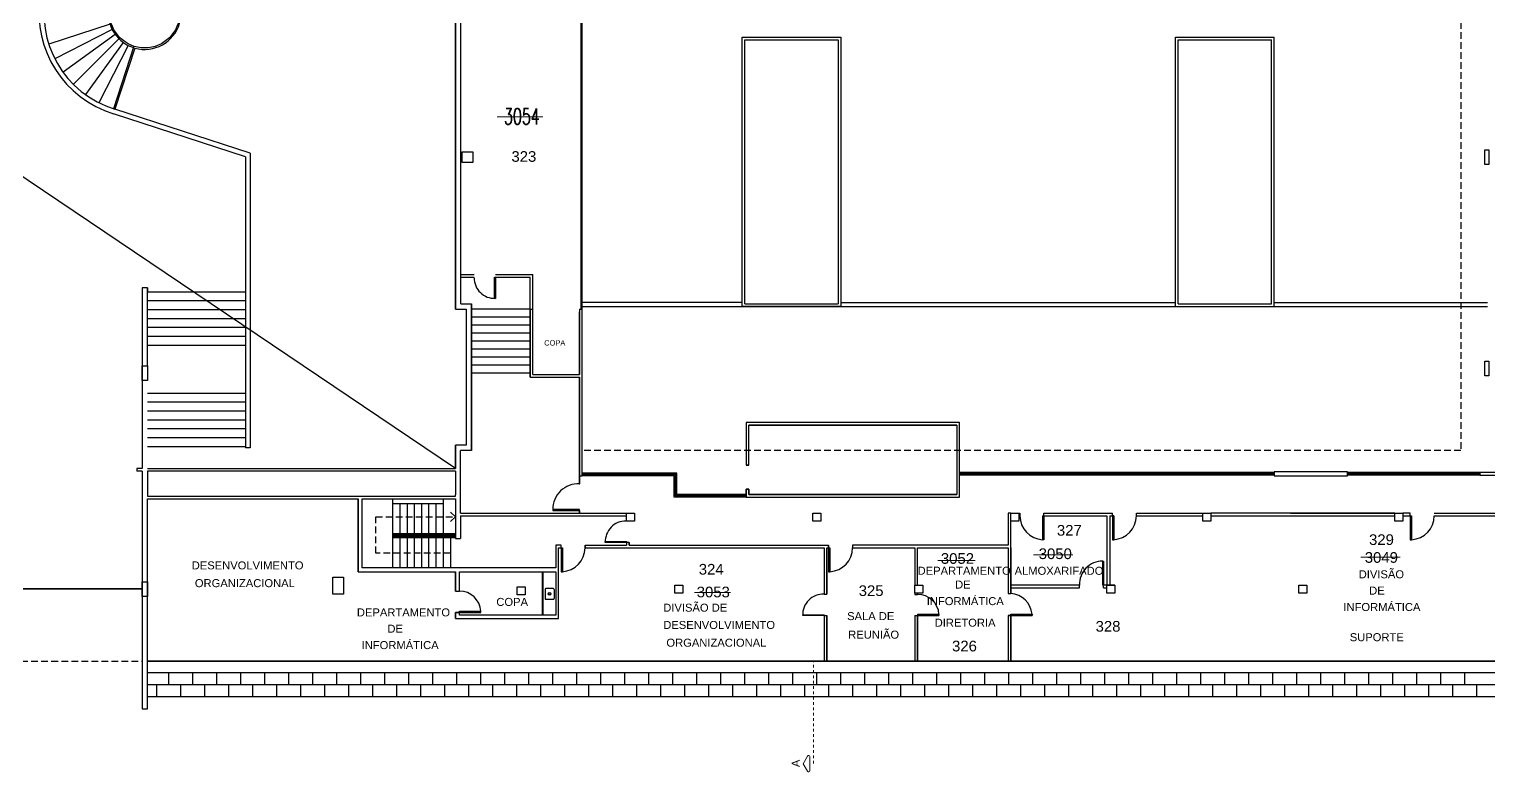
# Model space of a CAD drawing. Header units: metres. Extents: x -331 to 2982, y 362 to 2539.
# Drawn here: x 1023.7 to 1078.4, y 2250.7 to 2278.5 of the extents above; entities that cross this region are included whole.
import ezdxf
from ezdxf.enums import TextEntityAlignment as Align

# ---------------------------------------------------------------- set-up
doc = ezdxf.new("R2010")
doc.units = ezdxf.units.M
doc.linetypes.add('DASHDOT', pattern=[1, 0.5, -0.25, 0, -0.25])
doc.linetypes.add('DASHED2', pattern=[0.375, 0.25, -0.125])
doc.layers.get('0').update_dxf_attribs({"color": 251})
for name, color, linetype in [('ALV', 251, 'Continuous'), ('CX', 251, 'Continuous'), ('Det', 251, 'Continuous'), ('Div', 251, 'Continuous'), ('Est', 251, 'Continuous'), ('Mob', 251, 'Continuous'), ('Pis', 251, 'Continuous'), ('Proj', 251, 'DASHED2'), ('SALAS ANTIGAS', 1, 'Continuous'), ('SALAS NOVAS', 7, 'Continuous'), ('Texto_Salas', 251, 'Continuous'), ('vid', 251, 'Continuous'), ('vis', 251, 'Continuous')]:
    doc.layers.add(name, color=color, linetype=linetype)
doc.layers.add('Det_Lcorte', color=251, linetype='Continuous', lineweight=20)
doc.layers.add('LCorte', color=251, linetype='Continuous', lineweight=20)
doc.styles.add('ALESP2', font='ROMANS.SHX', dxfattribs={"width": 0.65, "height": 0.4})
doc.styles.add('ARIAL', font='arial.ttf')
doc.styles.add('DESTAQUE', font='arial.ttf', dxfattribs={"height": 0.4})

# ---------------------------------------------------------------- blocks, each defined once
blk = doc.blocks.new('tttttttttttttt6')
at = {"color": 251}
blk.add_lwpolyline([(1250.8122, 2284.408), (1251.0122, 2284.408)], dxfattribs=at)
at = {"layer": 'ALV', "color": 251}
for p, q in [((1262.5622, 2313.008), (1262.5622, 2304.908)), ((1262.7622, 2304.908), (1262.7622, 2313.008)), ((1262.5622, 2304.908), (1262.5622, 2299.408)), ((1262.7622, 2299.608), (1262.7622, 2304.908)), ((1262.7622, 2299.608), (1263.1622, 2299.608)), ((1263.1622, 2299.608), (1263.1622, 2294.108)), ((1263.1622, 2294.108), (1263.1622, 2299.608)), ((1262.5622, 2299.408), (1262.9622, 2299.408)), ((1262.9622, 2299.408), (1262.9622, 2294.308)), ((1262.9622, 2299.408), (1262.9622, 2294.308)), ((1265.3622, 2299.408), (1265.4622, 2299.408)), ((1265.3622, 2296.858), (1265.3622, 2299.408)), ((1265.3622, 2299.408), (1265.3622, 2296.858)), ((1265.4622, 2296.958), (1265.4622, 2299.408)), ((1265.4622, 2296.958), (1265.4622, 2299.308)), ((1267.2122, 2299.408), (1267.3122, 2299.408)), ((1267.2122, 2299.408), (1267.2122, 2296.958)), ((1267.2122, 2296.958), (1267.2122, 2299.308)), ((1267.3122, 2296.858), (1267.3122, 2299.408)), ((1267.3122, 2296.858), (1267.3122, 2299.408)), ((1265.3622, 2296.858), (1267.2122, 2296.858)), ((1265.4622, 2296.958), (1267.2122, 2296.958)), ((1267.2122, 2293.158), (1267.2122, 2296.858)), ((1267.2122, 2296.858), (1267.2122, 2294.103)), ((1267.3122, 2293.158), (1267.3122, 2296.858)), ((1267.3122, 2294.103), (1267.3122, 2296.858)), ((1281.4622, 2295.158), (1273.4622, 2295.158)), ((1281.4622, 2295.158), (1273.4622, 2295.158)), ((1273.4622, 2295.158), (1273.4622, 2293.558)), ((1281.3622, 2295.058), (1273.5622, 2295.058)), ((1273.5622, 2293.558), (1273.5622, 2295.058)), ((1273.5622, 2295.058), (1281.3622, 2295.058)), ((1281.3622, 2295.058), (1281.3622, 2292.458)), ((1281.4622, 2292.358), (1281.4622, 2295.158)), ((1262.9622, 2294.308), (1262.5622, 2294.308)), ((1262.5622, 2293.433), (1262.5622, 2294.308)), ((1262.5622, 2294.308), (1262.5622, 2293.433)), ((1263.1622, 2294.108), (1262.7589, 2294.108)), ((1262.7589, 2291.758), (1262.7589, 2294.108)), ((1267.2122, 2294.103), (1267.2122, 2293.158)), ((1267.3122, 2293.158), (1267.3122, 2294.103)), ((1273.5622, 2293.558), (1273.4622, 2293.558)), ((1273.4622, 2293.558), (1273.5622, 2293.558)), ((1262.5622, 2293.333), (1262.5622, 2292.438)), ((1267.2122, 2293.158), (1267.3122, 2293.158)), ((1293.2622, 2293.148), (1296.0122, 2293.148)), ((1309.1622, 2293.278), (1300.9722, 2293.278)), ((1300.9722, 2293.278), (1300.9722, 2293.178)), ((1300.9722, 2293.178), (1309.2622, 2293.178)), ((1273.4622, 2292.358), (1273.4622, 2292.658)), ((1273.4622, 2292.658), (1273.5622, 2292.658)), ((1273.5622, 2292.658), (1273.4622, 2292.658)), ((1273.4622, 2292.658), (1273.4622, 2292.358)), ((1273.5622, 2292.658), (1273.5622, 2292.458)), ((1273.5622, 2292.458), (1273.5622, 2292.658)), ((1273.5622, 2292.458), (1281.3622, 2292.458)), ((1281.3622, 2292.458), (1273.5622, 2292.458)), ((1258.9122, 2289.558), (1258.9122, 2292.288)), ((1259.0622, 2289.708), (1259.0622, 2292.288)), ((1273.4622, 2292.358), (1281.4622, 2292.358)), ((1273.4622, 2292.358), (1281.4622, 2292.358)), ((1262.7589, 2291.658), (1262.7589, 2290.808)), ((1283.7258, 2291.758), (1283.7258, 2291.658)), ((1284.6258, 2291.658), (1284.6258, 2291.758)), ((1286.9822, 2291.658), (1286.9822, 2289.058)), ((1287.0922, 2291.658), (1287.0922, 2289.058)), ((1287.1922, 2291.658), (1287.1922, 2291.758)), ((1288.0936, 2291.658), (1288.0936, 2291.758)), ((1293.8745, 2291.758), (1290.8822, 2291.758)), ((1290.8822, 2291.658), (1293.8745, 2291.658)), ((1297.4677, 2291.758), (1293.8745, 2291.758)), ((1293.8745, 2291.658), (1297.7822, 2291.658)), ((1297.7822, 2291.758), (1297.4677, 2291.758)), ((1297.7822, 2291.658), (1297.7822, 2291.758)), ((1262.5622, 2290.808), (1262.7589, 2290.808)), ((1267.4222, 2290.458), (1267.4222, 2290.558)), ((1267.4222, 2290.558), (1268.9822, 2290.558)), ((1267.4222, 2290.558), (1267.4222, 2290.458)), ((1267.4236, 2290.458), (1276.3822, 2290.458)), ((1269.0822, 2290.658), (1268.9822, 2290.658)), ((1268.9822, 2290.658), (1268.9822, 2290.558)), ((1269.0822, 2290.658), (1268.9822, 2290.658)), ((1268.9822, 2290.658), (1268.9822, 2290.558)), ((1269.0822, 2290.658), (1269.0822, 2290.558)), ((1269.0822, 2290.558), (1269.0822, 2290.658)), ((1269.0822, 2290.558), (1276.5517, 2290.558)), ((1276.3822, 2290.458), (1276.3822, 2288.713)), ((1276.4822, 2290.458), (1276.5517, 2290.458)), ((1276.4822, 2288.738), (1276.4822, 2290.458)), ((1276.4822, 2290.458), (1276.5517, 2290.458)), ((1276.4822, 2290.458), (1276.4822, 2288.7133)), ((1276.5517, 2290.558), (1276.5517, 2290.458)), ((1276.5517, 2290.458), (1276.5517, 2290.558)), ((1283.2822, 2290.458), (1283.2822, 2288.738)), ((1283.3822, 2290.458), (1283.3822, 2288.738)), ((1262.5622, 2288.828), (1262.5622, 2289.558)), ((1262.7122, 2288.828), (1262.7122, 2289.558)), ((1262.5622, 2288.828), (1262.7122, 2288.828)), ((1276.3822, 2288.7133), (1276.4822, 2288.7133)), ((1279.7822, 2288.758), (1279.7822, 2288.698)), ((1279.7822, 2288.758), (1279.7822, 2288.698)), ((1279.7822, 2288.698), (1279.8922, 2288.698)), ((1279.8922, 2288.758), (1279.8922, 2288.698)), ((1279.8922, 2288.698), (1279.8922, 2288.758)), ((1285.9598, 2289.058), (1283.3808, 2289.058)), ((1283.3827, 2288.948), (1285.9598, 2288.948)), ((1285.9598, 2288.948), (1285.9598, 2289.058)), ((1287.2822, 2289.058), (1286.8598, 2289.058)), ((1286.8598, 2288.948), (1286.8598, 2289.058)), ((1286.8598, 2288.948), (1286.9822, 2288.948)), ((1262.5622, 2288.028), (1262.7122, 2288.028)), ((1262.5622, 2287.808), (1262.5622, 2288.028)), ((1262.7122, 2287.928), (1262.7122, 2288.028)), ((1276.3822, 2287.9124), (1276.3822, 2286.218)), ((1276.3822, 2287.9124), (1276.4822, 2287.9124)), ((1276.4822, 2286.218), (1276.4822, 2287.9124)), ((1276.4822, 2287.9124), (1276.4822, 2286.218)), ((1279.7822, 2287.9125), (1279.7822, 2286.218)), ((1279.7822, 2287.9125), (1279.7822, 2286.218)), ((1279.7832, 2287.9124), (1279.8922, 2287.9124)), ((1279.8922, 2287.9124), (1279.8922, 2286.218)), ((1279.8922, 2286.218), (1279.8922, 2287.9124)), ((1283.2814, 2287.9124), (1283.3814, 2287.9124)), ((1283.2814, 2287.9124), (1283.2822, 2286.218)), ((1283.3814, 2287.9124), (1283.2814, 2287.9124)), ((1283.2814, 2287.9124), (1283.2822, 2286.218)), ((1283.3814, 2287.9124), (1283.3822, 2286.218)), ((1283.3822, 2286.218), (1283.3814, 2287.9124))]:
    blk.add_line(p, q, dxfattribs=at)
for points in [[(1262.5622, 2299.408), (1262.5622, 2321.208), (1258.4122, 2321.208)], [(1262.7622, 2299.608), (1262.7622, 2321.408), (1262.6622, 2321.408)], [(1250.8122, 2300.208), (1250.8122, 2293.433)], [(1250.8122, 2293.433), (1250.6122, 2293.433)], [(1250.6122, 2293.433), (1250.6122, 2293.333)], [(1250.8122, 2293.333), (1250.6122, 2293.333)], [(1250.8122, 2293.333), (1250.8122, 2284.408)], [(1251.0122, 2293.433), (1262.5622, 2293.433)], [(1262.5622, 2293.333), (1251.0122, 2293.333), (1251.0122, 2292.388), (1262.5622, 2292.388), (1262.5622, 2292.438)], [(1296.0122, 2293.278), (1296.0122, 2293.278), (1296.0122, 2293.308), (1293.2622, 2293.308), (1293.2622, 2293.148), (1296.0122, 2293.148), (1296.0122, 2293.178)], [(1296.0122, 2293.278), (1296.0122, 2293.278), (1296.0122, 2293.308), (1293.2622, 2293.308), (1293.2622, 2293.148), (1296.0122, 2293.148), (1296.0122, 2293.178)], [(1251.0122, 2284.408), (1251.0122, 2292.288), (1258.9122, 2292.288), (1258.9122, 2289.558), (1262.5622, 2289.558), (1262.5622, 2288.828), (1262.7122, 2288.828), (1262.7122, 2289.558), (1266.3222, 2289.558), (1266.3222, 2287.928), (1262.7122, 2287.928), (1262.7122, 2288.028), (1262.5622, 2288.028), (1262.5622, 2287.808), (1266.4222, 2287.808), (1266.4222, 2290.458), (1266.5222, 2290.458), (1266.5222, 2290.558), (1266.3222, 2290.558), (1266.3222, 2290.458), (1266.3222, 2289.708), (1262.5622, 2289.708), (1259.0622, 2289.708), (1259.0622, 2292.288), (1259.0622, 2292.288)], [(1259.0622, 2292.288), (1262.5622, 2292.288), (1262.5622, 2290.808)], [(1262.7589, 2291.758), (1269.2822, 2291.758), (1269.2822, 2291.558)], [(1262.7589, 2291.658), (1268.9822, 2291.658)], [(1283.6822, 2291.758), (1283.7258, 2291.758)], [(1283.6822, 2291.658), (1283.7258, 2291.658)], [(1284.6258, 2291.758), (1287.1922, 2291.758)], [(1284.6258, 2291.658), (1286.9822, 2291.658)], [(1287.0922, 2291.658), (1287.1922, 2291.658)], [(1288.0936, 2291.758), (1290.5822, 2291.758)], [(1288.0936, 2291.658), (1290.5822, 2291.658)], [(1293.8745, 2291.758), (1297.7822, 2291.758)], [(1293.8745, 2291.658), (1297.7822, 2291.658)], [(1298.3633, 2291.658), (1298.3633, 2291.758)], [(1299.2647, 2291.758), (1309.7204, 2291.758), (1309.7204, 2291.6564)], [(1299.2647, 2291.658), (1308.5822, 2291.658), (1308.5822, 2290.8529)], [(1262.5622, 2290.808), (1262.7589, 2290.808)], [(1262.5622, 2290.808), (1262.7589, 2290.808)]]:
    blk.add_lwpolyline(points, dxfattribs=at)
for points in [[(1251.0122, 2300.208), (1250.8122, 2300.208), (1250.8122, 2297.283), (1251.0122, 2297.283)], [(1309.2622, 2299.0173), (1309.1622, 2299.0173), (1309.1622, 2293.278), (1300.9722, 2293.278), (1300.9722, 2293.178), (1309.2622, 2293.178)], [(1296.0122, 2293.278), (1296.0122, 2293.308), (1293.2622, 2293.308), (1293.2622, 2293.148), (1296.0122, 2293.148), (1296.0122, 2293.178)], [(1283.3822, 2291.658), (1283.3822, 2291.758), (1283.2822, 2291.758), (1283.2822, 2290.558), (1277.4531, 2290.558), (1277.4531, 2290.458), (1279.7822, 2290.458), (1279.7822, 2289.058), (1279.8922, 2289.058), (1279.8922, 2290.458), (1283.2822, 2290.458), (1283.2822, 2288.738), (1283.3822, 2288.738), (1283.3822, 2290.458)], [(1298.3633, 2291.758), (1298.0822, 2291.758), (1298.0822, 2291.658), (1298.3633, 2291.658)], [(1251.0122, 2288.633), (1250.8122, 2288.633), (1250.8122, 2284.408), (1251.0122, 2284.408)]]:
    blk.add_lwpolyline(points, close=True, dxfattribs=at)
at = {"layer": 'CX', "color": 251}
for p, q in [((1267.2122, 2292.858), (1267.2122, 2293.158)), ((1267.2322, 2292.858), (1267.2322, 2293.158)), ((1270.8622, 2293.258), (1267.3122, 2293.258)), ((1270.7622, 2293.158), (1267.3122, 2293.158)), ((1270.7622, 2292.358), (1270.7622, 2293.158)), ((1270.8622, 2292.458), (1270.8622, 2293.258)), ((1293.2622, 2293.278), (1281.4622, 2293.278)), ((1293.2622, 2293.178), (1281.4622, 2293.178)), ((1300.9722, 2293.278), (1296.0122, 2293.278)), ((1300.9722, 2293.178), (1296.0122, 2293.178)), ((1273.4622, 2292.458), (1270.8622, 2292.458)), ((1273.4622, 2292.358), (1270.7622, 2292.358)), ((1267.2122, 2291.758), (1267.2122, 2291.858)), ((1267.2322, 2291.758), (1267.2322, 2291.858)), ((1298.3633, 2291.658), (1298.4133, 2291.658))]:
    blk.add_line(p, q, dxfattribs=at)
at = {"layer": 'CX', "color": 251, "ltscale": 0.8}
for p, q in [((1284.5758, 2291.658), (1284.5758, 2290.758)), ((1284.5758, 2291.658), (1284.6258, 2291.658)), ((1284.6258, 2291.658), (1284.6258, 2290.758)), ((1287.1922, 2291.658), (1287.1922, 2290.758)), ((1287.2422, 2291.658), (1287.1922, 2291.658)), ((1287.2422, 2291.658), (1287.2422, 2290.758)), ((1298.3633, 2291.658), (1298.3633, 2290.758)), ((1298.4133, 2291.658), (1298.4133, 2290.758)), ((1266.5222, 2290.458), (1266.5222, 2289.558)), ((1266.5222, 2290.458), (1266.5722, 2290.458)), ((1266.5722, 2290.458), (1266.5722, 2289.558)), ((1276.5517, 2290.458), (1276.5517, 2289.558)), ((1276.5517, 2290.458), (1276.6017, 2290.458)), ((1276.6017, 2290.458), (1276.6017, 2289.558)), ((1284.6258, 2290.758), (1284.5758, 2290.758)), ((1287.1922, 2290.758), (1287.2422, 2290.758)), ((1298.3633, 2290.758), (1298.4133, 2290.758)), ((1266.5222, 2289.558), (1266.5722, 2289.558)), ((1276.5517, 2289.558), (1276.6017, 2289.558)), ((1262.7122, 2288.078), (1263.5122, 2288.078)), ((1262.7122, 2288.028), (1262.7122, 2288.078)), ((1263.5122, 2288.028), (1263.5122, 2288.078)), ((1262.7122, 2288.028), (1263.5122, 2288.028)), ((1279.8922, 2287.9615), (1280.6922, 2287.9615)), ((1279.8922, 2287.9615), (1279.8922, 2287.9124)), ((1279.8922, 2287.9115), (1280.6922, 2287.9115)), ((1280.6922, 2287.9615), (1280.6922, 2287.9115)), ((1283.3814, 2287.9615), (1284.1814, 2287.9615)), ((1283.3814, 2287.9124), (1283.3814, 2287.9615)), ((1283.3814, 2287.9115), (1284.1814, 2287.9115)), ((1284.1814, 2287.9615), (1284.1814, 2287.9115))]:
    blk.add_line(p, q, dxfattribs=at)
at = {"layer": 'CX', "color": 251, "ltscale": 8}
for points in [[(1264.0322, 2300.608), (1264.0622, 2300.608), (1264.0622, 2299.808), (1264.0322, 2299.808)], [(1268.9822, 2290.688), (1268.9822, 2290.658), (1268.1822, 2290.658), (1268.1822, 2290.688)], [(1286.8598, 2289.058), (1286.8298, 2289.058), (1286.8298, 2289.958), (1286.8598, 2289.958)], [(1276.3822, 2287.943), (1276.3822, 2287.913), (1275.5822, 2287.913), (1275.5822, 2287.943)]]:
    blk.add_lwpolyline(points, close=True, dxfattribs=at)
at = {"layer": 'CX', "color": 251}
for points in [[(1267.2122, 2292.858), (1267.2322, 2292.858)], [(1267.2122, 2291.858), (1267.2322, 2291.858)]]:
    blk.add_lwpolyline(points, dxfattribs=at)
at = {"layer": 'CX', "color": 251, "ltscale": 0.8}
blk.add_lwpolyline([(1266.2122, 2291.858), (1267.2122, 2291.858), (1267.2122, 2291.888), (1266.2122, 2291.888)], close=True, dxfattribs=at)
at = {"layer": 'CX', "color": 251, "ltscale": 8}
for centre, radius, start, end in [((1264.0327, 2300.578), 0.7706, 180, 272.18938), ((1268.9522, 2290.6874), 0.7706, 90, 182.18938), ((1286.8298, 2289.0875), 0.8705, 90, 181.94204), ((1276.3531, 2287.9421), 0.7715, 87.83889, 182.16111)]:
    blk.add_arc(centre, radius, start, end, dxfattribs=at)
at = {"layer": 'CX', "color": 251, "ltscale": 0.8}
for centre, radius, start, end in [((1267.1826, 2291.888), 0.9704, 88.25509, 180), ((1284.6272, 2291.658), 0.9014, 180, 266.82017), ((1287.1922, 2291.658), 0.9014, 273.17983, 0), ((1298.3633, 2291.658), 0.9014, 273.17983, 0), ((1266.5222, 2290.458), 0.9014, 273.17983, 0), ((1276.5517, 2290.458), 0.9014, 273.17983, 0), ((1262.7122, 2288.028), 0.8016, 3.57633, 90), ((1279.9185, 2287.9239), 0.7746, 2.78391, 91.94781), ((1283.3349, 2287.8898), 0.8495, 4.8414, 86.80809)]:
    blk.add_arc(centre, radius, start, end, dxfattribs=at)
at = {"layer": 'Det', "color": 251}
for p, q in [((1262.5622, 2293.433), (1226.7122, 2317.5838)), ((1249.614, 2310.0862), (1247.3172, 2309.3399)), ((1249.696, 2309.8883), (1247.5442, 2308.7919)), ((1249.8079, 2309.7057), (1247.8541, 2308.2862)), ((1249.947, 2309.5428), (1248.2393, 2307.8351)), ((1250.1099, 2309.4037), (1248.6904, 2307.4499)), ((1250.2925, 2309.2918), (1249.1961, 2307.14)), ((1250.5074, 2309.2621), (1249.7441, 2306.913)), ((1250.543, 2309.1939), (1249.7965, 2306.8964)), ((1254.6922, 2305.1164), (1249.7409, 2306.7252)), ((1254.8722, 2305.2472), (1249.7965, 2306.8964)), ((1254.6922, 2305.1164), (1254.6922, 2294.208)), ((1254.8722, 2305.2472), (1254.8722, 2294.208)), ((1251.0122, 2300.208), (1251.0122, 2300.058)), ((1251.0122, 2300.058), (1254.6922, 2300.058)), ((1251.0122, 2299.7247), (1254.6922, 2299.7247)), ((1251.0122, 2299.3913), (1254.6922, 2299.3913)), ((1251.0122, 2299.058), (1254.6922, 2299.058)), ((1251.0122, 2298.7247), (1254.6922, 2298.7247)), ((1251.0122, 2298.3913), (1254.6922, 2298.3913)), ((1251.0122, 2298.058), (1254.6922, 2298.058)), ((1251.0122, 2296.258), (1254.6922, 2296.258)), ((1251.0122, 2295.9247), (1254.6922, 2295.9247)), ((1251.0122, 2295.5913), (1254.6922, 2295.5913)), ((1251.0122, 2295.258), (1254.6922, 2295.258)), ((1251.0122, 2294.9247), (1254.6922, 2294.9247)), ((1251.0122, 2294.5913), (1254.6922, 2294.5913)), ((1251.0122, 2294.258), (1254.6922, 2294.258)), ((1254.8722, 2294.208), (1254.6922, 2294.208)), ((1326.9622, 2285.758), (1251.0122, 2285.758)), ((1251.3622, 2285.758), (1251.3622, 2285.758)), ((1251.8122, 2285.308), (1251.8122, 2285.758)), ((1252.2622, 2285.758), (1252.2622, 2285.758)), ((1252.7122, 2285.308), (1252.7122, 2285.758)), ((1253.1622, 2285.758), (1253.1622, 2285.758)), ((1253.6122, 2285.308), (1253.6122, 2285.758)), ((1254.0622, 2285.758), (1254.0622, 2285.758)), ((1254.5122, 2285.308), (1254.5122, 2285.758)), ((1254.9622, 2285.758), (1254.9622, 2285.758)), ((1255.4122, 2285.308), (1255.4122, 2285.758)), ((1255.8622, 2285.758), (1255.8622, 2285.758)), ((1256.3122, 2285.308), (1256.3122, 2285.758)), ((1256.7622, 2285.758), (1256.7622, 2285.758)), ((1257.2122, 2285.308), (1257.2122, 2285.758)), ((1257.6622, 2285.758), (1257.6622, 2285.758)), ((1258.1122, 2285.308), (1258.1122, 2285.758)), ((1258.5622, 2285.758), (1258.5622, 2285.758)), ((1259.0122, 2285.308), (1259.0122, 2285.758)), ((1259.4622, 2285.758), (1259.4622, 2285.758)), ((1259.9122, 2285.308), (1259.9122, 2285.758)), ((1260.3622, 2285.758), (1260.3622, 2285.758)), ((1260.8122, 2285.308), (1260.8122, 2285.758)), ((1261.2622, 2285.758), (1261.2622, 2285.758)), ((1261.7122, 2285.308), (1261.7122, 2285.758)), ((1262.1622, 2285.758), (1262.1622, 2285.758)), ((1262.6122, 2285.308), (1262.6122, 2285.758)), ((1263.0622, 2285.758), (1263.0622, 2285.758)), ((1263.5122, 2285.308), (1263.5122, 2285.758)), ((1263.9622, 2285.758), (1263.9622, 2285.758)), ((1264.4122, 2285.308), (1264.4122, 2285.758)), ((1264.8622, 2285.758), (1264.8622, 2285.758)), ((1265.3122, 2285.308), (1265.3122, 2285.758)), ((1265.7622, 2285.758), (1265.7622, 2285.758)), ((1266.2122, 2285.308), (1266.2122, 2285.758)), ((1266.6622, 2285.758), (1266.6622, 2285.758)), ((1267.1122, 2285.308), (1267.1122, 2285.758)), ((1267.5622, 2285.758), (1267.5622, 2285.758)), ((1268.0122, 2285.308), (1268.0122, 2285.758)), ((1268.4622, 2285.758), (1268.4622, 2285.758)), ((1268.9122, 2285.308), (1268.9122, 2285.758)), ((1269.3622, 2285.758), (1269.3622, 2285.758)), ((1269.8122, 2285.308), (1269.8122, 2285.758)), ((1270.2622, 2285.758), (1270.2622, 2285.758)), ((1270.7122, 2285.308), (1270.7122, 2285.758)), ((1271.1622, 2285.758), (1271.1622, 2285.758)), ((1271.6122, 2285.308), (1271.6122, 2285.758)), ((1272.0622, 2285.758), (1272.0622, 2285.758)), ((1272.5122, 2285.308), (1272.5122, 2285.758)), ((1272.9622, 2285.758), (1272.9622, 2285.758)), ((1273.4122, 2285.308), (1273.4122, 2285.758)), ((1273.8622, 2285.758), (1273.8622, 2285.758)), ((1274.3122, 2285.308), (1274.3122, 2285.758)), ((1274.7622, 2285.758), (1274.7622, 2285.758)), ((1275.2122, 2285.308), (1275.2122, 2285.758)), ((1275.6622, 2285.758), (1275.6622, 2285.758)), ((1276.1122, 2285.308), (1276.1122, 2285.758)), ((1276.5622, 2285.758), (1276.5622, 2285.758)), ((1277.0122, 2285.308), (1277.0122, 2285.758)), ((1277.4622, 2285.758), (1277.4622, 2285.758)), ((1277.9122, 2285.308), (1277.9122, 2285.758)), ((1278.3622, 2285.758), (1278.3622, 2285.758)), ((1278.8122, 2285.308), (1278.8122, 2285.758)), ((1279.2622, 2285.758), (1279.2622, 2285.758)), ((1279.7122, 2285.308), (1279.7122, 2285.758)), ((1280.1622, 2285.758), (1280.1622, 2285.758)), ((1280.6122, 2285.308), (1280.6122, 2285.758)), ((1281.0622, 2285.758), (1281.0622, 2285.758)), ((1281.5122, 2285.308), (1281.5122, 2285.758)), ((1281.9622, 2285.758), (1281.9622, 2285.758)), ((1282.4122, 2285.308), (1282.4122, 2285.758)), ((1282.8622, 2285.758), (1282.8622, 2285.758)), ((1283.3122, 2285.308), (1283.3122, 2285.758)), ((1283.7622, 2285.758), (1283.7622, 2285.758)), ((1284.2122, 2285.308), (1284.2122, 2285.758)), ((1284.6622, 2285.758), (1284.6622, 2285.758)), ((1285.1122, 2285.308), (1285.1122, 2285.758)), ((1285.5622, 2285.758), (1285.5622, 2285.758)), ((1286.0122, 2285.308), (1286.0122, 2285.758)), ((1286.4622, 2285.758), (1286.4622, 2285.758)), ((1286.9122, 2285.308), (1286.9122, 2285.758)), ((1287.3622, 2285.758), (1287.3622, 2285.758)), ((1287.8122, 2285.308), (1287.8122, 2285.758)), ((1288.2622, 2285.758), (1288.2622, 2285.758)), ((1288.7122, 2285.308), (1288.7122, 2285.758)), ((1289.1622, 2285.758), (1289.1622, 2285.758)), ((1289.6122, 2285.308), (1289.6122, 2285.758)), ((1290.0622, 2285.758), (1290.0622, 2285.758)), ((1290.5122, 2285.308), (1290.5122, 2285.758)), ((1290.9622, 2285.758), (1290.9622, 2285.758)), ((1291.4122, 2285.308), (1291.4122, 2285.758)), ((1291.8622, 2285.758), (1291.8622, 2285.758)), ((1292.3122, 2285.308), (1292.3122, 2285.758)), ((1292.7622, 2285.758), (1292.7622, 2285.758)), ((1293.2122, 2285.308), (1293.2122, 2285.758)), ((1293.6622, 2285.758), (1293.6622, 2285.758)), ((1294.1122, 2285.308), (1294.1122, 2285.758)), ((1294.5622, 2285.758), (1294.5622, 2285.758)), ((1295.0122, 2285.308), (1295.0122, 2285.758)), ((1295.4622, 2285.758), (1295.4622, 2285.758)), ((1295.9122, 2285.308), (1295.9122, 2285.758)), ((1296.3622, 2285.758), (1296.3622, 2285.758)), ((1296.8122, 2285.308), (1296.8122, 2285.758)), ((1297.2622, 2285.758), (1297.2622, 2285.758)), ((1297.7122, 2285.308), (1297.7122, 2285.758)), ((1298.1622, 2285.758), (1298.1622, 2285.758)), ((1298.6122, 2285.308), (1298.6122, 2285.758)), ((1299.0622, 2285.758), (1299.0622, 2285.758)), ((1299.5122, 2285.308), (1299.5122, 2285.758)), ((1299.9622, 2285.758), (1299.9622, 2285.758)), ((1300.4122, 2285.308), (1300.4122, 2285.758)), ((1300.8622, 2285.758), (1300.8622, 2285.758)), ((1326.9622, 2285.308), (1251.0122, 2285.308)), ((1327.4122, 2284.858), (1251.0122, 2284.858)), ((1251.3622, 2284.858), (1251.3622, 2285.308)), ((1252.2622, 2284.858), (1252.2622, 2285.308)), ((1253.1622, 2284.858), (1253.1622, 2285.308)), ((1254.0622, 2284.858), (1254.0622, 2285.308)), ((1254.9622, 2284.858), (1254.9622, 2285.308)), ((1255.8622, 2284.858), (1255.8622, 2285.308)), ((1256.7622, 2284.858), (1256.7622, 2285.308)), ((1257.6622, 2284.858), (1257.6622, 2285.308)), ((1258.5622, 2284.858), (1258.5622, 2285.308)), ((1259.4622, 2284.858), (1259.4622, 2285.308)), ((1260.3622, 2284.858), (1260.3622, 2285.308)), ((1261.2622, 2284.858), (1261.2622, 2285.308)), ((1262.1622, 2284.858), (1262.1622, 2285.308)), ((1263.0622, 2284.858), (1263.0622, 2285.308)), ((1263.9622, 2284.858), (1263.9622, 2285.308)), ((1264.8622, 2284.858), (1264.8622, 2285.308)), ((1265.7622, 2284.858), (1265.7622, 2285.308)), ((1266.6622, 2284.858), (1266.6622, 2285.308)), ((1267.5622, 2284.858), (1267.5622, 2285.308)), ((1268.4622, 2284.858), (1268.4622, 2285.308)), ((1269.3622, 2284.858), (1269.3622, 2285.308)), ((1270.2622, 2284.858), (1270.2622, 2285.308)), ((1271.1622, 2284.858), (1271.1622, 2285.308)), ((1272.0622, 2284.858), (1272.0622, 2285.308)), ((1272.9622, 2284.858), (1272.9622, 2285.308)), ((1273.8622, 2284.858), (1273.8622, 2285.308)), ((1274.7622, 2284.858), (1274.7622, 2285.308)), ((1275.6622, 2284.858), (1275.6622, 2285.308)), ((1276.5622, 2284.858), (1276.5622, 2285.308)), ((1277.4622, 2284.858), (1277.4622, 2285.308)), ((1278.3622, 2284.858), (1278.3622, 2285.308)), ((1279.2622, 2284.858), (1279.2622, 2285.308)), ((1280.1622, 2284.858), (1280.1622, 2285.308)), ((1281.0622, 2284.858), (1281.0622, 2285.308)), ((1281.9622, 2284.858), (1281.9622, 2285.308)), ((1282.8622, 2284.858), (1282.8622, 2285.308)), ((1283.7622, 2284.858), (1283.7622, 2285.308)), ((1284.6622, 2284.858), (1284.6622, 2285.308)), ((1285.5622, 2284.858), (1285.5622, 2285.308)), ((1286.4622, 2284.858), (1286.4622, 2285.308)), ((1287.3622, 2284.858), (1287.3622, 2285.308)), ((1288.2622, 2284.858), (1288.2622, 2285.308)), ((1289.1622, 2284.858), (1289.1622, 2285.308)), ((1290.0622, 2284.858), (1290.0622, 2285.308)), ((1290.9622, 2284.858), (1290.9622, 2285.308)), ((1291.8622, 2284.858), (1291.8622, 2285.308)), ((1292.7622, 2284.858), (1292.7622, 2285.308)), ((1293.6622, 2284.858), (1293.6622, 2285.308)), ((1294.5622, 2284.858), (1294.5622, 2285.308)), ((1295.4622, 2284.858), (1295.4622, 2285.308)), ((1296.3622, 2284.858), (1296.3622, 2285.308)), ((1297.2622, 2284.858), (1297.2622, 2285.308)), ((1298.1622, 2284.858), (1298.1622, 2285.308)), ((1299.0622, 2284.858), (1299.0622, 2285.308)), ((1299.9622, 2284.858), (1299.9622, 2285.308)), ((1300.8622, 2284.858), (1300.8622, 2285.308))]:
    blk.add_line(p, q, dxfattribs=at)
blk.add_circle((1250.9122, 2310.508), 1.31, dxfattribs=at)
for radius, start, end in [(3.78, 355.72066, 252.8337), (1.365, 254.30925, 252), (3.96, 171.97614, 252.7958)]:
    blk.add_arc((1250.9122, 2310.508), radius, start, end, dxfattribs=at)
at = {"layer": 'Div', "color": 251, "ltscale": 0.8}
for p, q in [((1262.7622, 2300.708), (1263.2622, 2300.708)), ((1264.0622, 2300.708), (1265.4622, 2300.708)), ((1265.4622, 2299.408), (1265.4622, 2300.708)), ((1262.7622, 2300.608), (1263.2622, 2300.608)), ((1264.0622, 2300.608), (1265.3622, 2300.608)), ((1265.3622, 2299.408), (1265.3622, 2300.608))]:
    blk.add_line(p, q, dxfattribs=at)
at = {"layer": 'Est', "color": 251}
for points in [[(1262.8122, 2305.308), (1263.2122, 2305.308), (1263.2122, 2304.908), (1262.8122, 2304.908)], [(1301.1622, 2304.83), (1301.1622, 2305.38), (1301.3022, 2305.38), (1301.3022, 2304.83)], [(1301.1622, 2296.908), (1301.1622, 2297.458), (1301.3022, 2297.458), (1301.3022, 2296.908)], [(1250.8122, 2296.733), (1250.8122, 2297.283), (1251.0122, 2297.283), (1251.0122, 2296.733)], [(1268.9822, 2291.458), (1268.9822, 2291.758), (1269.2822, 2291.758), (1269.2822, 2291.458)], [(1275.9622, 2291.458), (1275.9622, 2291.758), (1276.2622, 2291.758), (1276.2622, 2291.458)], [(1283.3822, 2291.458), (1283.3822, 2291.758), (1283.6822, 2291.758), (1283.6822, 2291.458)], [(1290.5822, 2291.458), (1290.5822, 2291.758), (1290.8822, 2291.758), (1290.8822, 2291.458)], [(1297.7822, 2291.458), (1297.7822, 2291.758), (1298.0822, 2291.758), (1298.0822, 2291.458)], [(1250.8122, 2288.633), (1250.8122, 2289.183), (1251.0122, 2289.183), (1251.0122, 2288.633)], [(1257.9722, 2289.358), (1258.3722, 2289.358), (1258.3722, 2288.718), (1257.9722, 2288.718)], [(1264.8822, 2288.688), (1264.8822, 2288.988), (1265.1822, 2288.988), (1265.1822, 2288.688)], [(1270.7917, 2288.758), (1270.7917, 2289.058), (1271.0917, 2289.058), (1271.0917, 2288.758)], [(1279.7822, 2288.758), (1279.7822, 2289.058), (1280.0822, 2289.058), (1280.0822, 2288.758)], [(1286.9822, 2288.758), (1286.9822, 2289.058), (1287.2822, 2289.058), (1287.2822, 2288.758)], [(1294.1822, 2288.758), (1294.1822, 2289.058), (1294.4822, 2289.058), (1294.4822, 2288.758)]]:
    blk.add_lwpolyline(points, close=True, dxfattribs=at)
at = {"layer": 'LCorte', "color": 251, "linetype": 'DASHDOT', "ltscale": 0.005}
blk.add_line((1275.9919, 2282.3654), (1275.9919, 2286.198), dxfattribs=at)
at = {"layer": 'LCorte', "color": 251}
blk.add_lwpolyline([(1275.5976, 2282.3577), (1275.7685, 2282.0728, 0.7606673), (1275.8452, 2282.0941), (1275.8452, 2282.6214, 0.7606673), (1275.7685, 2282.6426), (1275.5976, 2282.3577)], format="xyb", dxfattribs=at)
at = {"layer": 'Mob', "color": 251, "ltscale": 8}
for p, q in [((1265.8222, 2287.928), (1265.8222, 2289.558)), ((1265.8522, 2287.928), (1265.8522, 2289.558))]:
    blk.add_line(p, q, dxfattribs=at)
at = {"layer": 'Mob', "color": 251}
for p, q in [((1265.9245, 2288.894), (1265.9245, 2288.554)), ((1266.2345, 2288.924), (1265.9545, 2288.924)), ((1266.2645, 2288.894), (1266.2645, 2288.554)), ((1265.9545, 2288.524), (1266.2345, 2288.524))]:
    blk.add_line(p, q, dxfattribs=at)
for radius in [0.05, 0.04]:
    blk.add_circle((1266.0945, 2288.724), radius, dxfattribs=at)
for centre, start, end in [((1265.9545, 2288.894), 90, 180), ((1266.2345, 2288.894), 0, 90), ((1265.9545, 2288.554), 180, 270), ((1266.2345, 2288.554), 270, 0)]:
    blk.add_arc(centre, 0.03, start, end, dxfattribs=at)
at = {"layer": 'Pis', "color": 251}
for p, q in [((1265.3622, 2299.408), (1263.1622, 2299.408)), ((1265.3622, 2299.108), (1263.1622, 2299.108)), ((1265.3622, 2298.808), (1263.1622, 2298.808)), ((1265.3622, 2298.508), (1263.1622, 2298.508)), ((1265.3622, 2298.208), (1263.1622, 2298.208)), ((1265.3622, 2297.908), (1263.1622, 2297.908)), ((1265.3622, 2297.608), (1263.1622, 2297.608)), ((1265.3622, 2297.308), (1263.1622, 2297.308)), ((1265.3622, 2297.008), (1263.1622, 2297.008)), ((1260.2089, 2292.288), (1260.2089, 2289.708)), ((1262.0989, 2292.098), (1260.2089, 2292.098)), ((1260.4789, 2292.098), (1260.4789, 2290.978)), ((1260.7489, 2292.098), (1260.7489, 2290.978)), ((1261.0189, 2292.098), (1261.0189, 2290.978)), ((1261.2889, 2292.098), (1261.2889, 2290.978)), ((1261.5589, 2292.098), (1261.5589, 2290.978)), ((1261.8289, 2292.098), (1261.8289, 2290.978)), ((1262.0989, 2292.288), (1262.0989, 2290.978)), ((1260.4789, 2290.828), (1260.4789, 2289.708)), ((1260.7489, 2290.828), (1260.7489, 2289.708)), ((1261.0189, 2290.828), (1261.0189, 2289.708)), ((1261.2889, 2290.828), (1261.2889, 2289.708)), ((1261.5589, 2290.828), (1261.5589, 2289.708)), ((1261.8289, 2290.828), (1261.8289, 2289.708)), ((1262.0989, 2290.828), (1262.0989, 2289.708)), ((1262.3722, 2290.828), (1262.3722, 2289.708))]:
    blk.add_line(p, q, dxfattribs=at)
at = {"layer": 'Proj', "color": 251}
for p, q in [((1300.2622, 2315.788), (1300.2622, 2294.103)), ((1300.2622, 2294.103), (1267.3122, 2294.103)), ((1259.5779, 2290.258), (1259.5779, 2291.6178)), ((1259.5779, 2291.6178), (1262.5622, 2291.6178)), ((1262.5622, 2291.6178), (1262.3343, 2291.8376)), ((1262.5622, 2291.6178), (1262.3343, 2291.3979)), ((1262.3722, 2290.258), (1259.5779, 2290.258)), ((1229.4122, 2286.198), (1250.8122, 2286.198))]:
    blk.add_line(p, q, dxfattribs=at)
at = {"layer": 'SALAS ANTIGAS', "color": 251, "linetype": 'Continuous', "lineweight": 15}
for p, q in [((1265.8382, 2306.6101), (1264.1243, 2306.6101)), ((1282.0487, 2289.9755), (1280.6527, 2289.9755)), ((1285.7085, 2290.1891), (1284.2371, 2290.1891)), ((1297.9781, 2290.0973), (1296.5041, 2290.0973)), ((1272.8765, 2288.7824), (1271.5308, 2288.7824))]:
    blk.add_line(p, q, dxfattribs=at)
at = {"layer": 'vid', "color": 251}
for p, q in [((1267.2772, 2299.408), (1267.2772, 2315.823)), ((1267.3122, 2299.408), (1267.3122, 2315.788)), ((1267.3122, 2293.218), (1270.8222, 2293.218)), ((1267.3122, 2293.198), (1270.8022, 2293.198)), ((1270.8022, 2293.198), (1270.8022, 2292.398)), ((1270.8222, 2293.218), (1270.8222, 2292.418)), ((1281.4622, 2293.238), (1293.2622, 2293.238)), ((1281.4622, 2293.218), (1293.2622, 2293.218)), ((1296.0122, 2293.238), (1300.9722, 2293.238)), ((1296.0122, 2293.218), (1300.9722, 2293.218)), ((1270.8022, 2292.398), (1273.4622, 2292.398)), ((1270.8222, 2292.418), (1273.4622, 2292.418)), ((1250.8122, 2288.918), (1243.9122, 2288.918)), ((1250.8122, 2288.898), (1243.9122, 2288.898)), ((1251.0122, 2286.218), (1326.5022, 2286.218)), ((1251.0122, 2286.198), (1326.5222, 2286.198))]:
    blk.add_line(p, q, dxfattribs=at)
at = {"layer": 'vis', "color": 251}
for p, q in [((1273.3122, 2299.508), (1273.3122, 2309.608)), ((1273.3122, 2309.608), (1277.0122, 2309.608)), ((1273.4122, 2299.608), (1273.4122, 2309.508)), ((1273.4122, 2309.508), (1276.9122, 2309.508)), ((1276.9122, 2309.508), (1276.9122, 2299.608)), ((1277.0122, 2309.608), (1277.0122, 2299.508)), ((1289.5622, 2308.858), (1289.5622, 2309.608)), ((1289.5622, 2309.608), (1293.2622, 2309.608)), ((1289.6622, 2299.608), (1289.6622, 2309.508)), ((1289.6622, 2309.508), (1293.1622, 2309.508)), ((1293.1622, 2299.608), (1293.1622, 2309.508)), ((1293.2622, 2299.508), (1293.2622, 2309.608)), ((1289.5622, 2299.508), (1289.5622, 2308.858)), ((1273.3122, 2299.658), (1267.3122, 2299.658)), ((1273.4122, 2299.608), (1276.9122, 2299.608)), ((1277.0122, 2299.658), (1289.5622, 2299.658)), ((1289.6622, 2299.608), (1293.1622, 2299.608)), ((1293.2622, 2299.658), (1301.2622, 2299.658)), ((1267.3122, 2299.508), (1301.2622, 2299.508)), ((1277.0122, 2299.508), (1273.3122, 2299.508)), ((1262.5622, 2290.978), (1260.2089, 2290.978)), ((1262.5622, 2290.928), (1260.2089, 2290.928)), ((1262.5622, 2290.878), (1260.2089, 2290.878)), ((1262.5622, 2290.828), (1260.2089, 2290.828))]:
    blk.add_line(p, q, dxfattribs=at)
at = {"layer": 'Det_Lcorte', "color": 251, "linetype": 'DASHDOT', "ltscale": 0.0075, "transparency": 33554534, "style": 'ARIAL'}
for tag, p in [('A', (1214.3221, 2339.7973)), ('B', (1234.7042, 2339.7973)), ('C', (1271.1112, 2339.7973)), ('A', (1214.3221, 2336.9463)), ('B', (1234.7042, 2336.9463)), ('C', (1271.1112, 2336.9463))]:
    blk.add_attdef(tag, text='', height=0.225, rotation=270, dxfattribs=at).set_placement(p, align=Align.MIDDLE_CENTER)
at = {"layer": 'LCorte', "color": 251, "style": 'ARIAL'}
for tag, p in [('A', (1275.3241, 2379.6973)), ('B', (1302.5617, 2377.7988)), ('A', (1275.3231, 2282.3686)), ('B', (1302.5617, 2282.3686))]:
    blk.add_attdef(tag, text='', height=0.3, rotation=90, dxfattribs=at).set_placement(p, align=Align.MIDDLE_CENTER)
for tag, p in [('F', (1198.7585, 2341.9841)), ('F', (1330.4237, 2341.9841)), ('F', (1330.4237, 2341.9841)), ('E', (1198.7585, 2326.0996)), ('E', (1330.4237, 2326.0996)), ('D', (1198.7004, 2316.7091)), ('D', (1330.4237, 2316.7068)), ('C', (1198.7585, 2306.9512)), ('C', (1330.4237, 2306.9512))]:
    blk.add_attdef(tag, text='', height=0.3, dxfattribs=at).set_placement(p, align=Align.MIDDLE_CENTER)
at = {"layer": 'SALAS ANTIGAS', "color": 251, "style": 'ALESP2', "width": 0.65}
blk.add_text('3054', height=0.6, dxfattribs=at).set_placement((1265.0545, 2306.3338), align=Align.CENTER)
at = {"layer": 'SALAS ANTIGAS', "color": 251, "style": 'DESTAQUE'}
for s, p in [('3052', (1281.3856, 2289.8523)), ('3050', (1285.0529, 2290.0304)), ('3049', (1297.2786, 2289.8908)), ('3053', (1272.2305, 2288.596))]:
    blk.add_text(s, height=0.4, dxfattribs=at).set_placement(p, align=Align.CENTER)
at = {"layer": 'SALAS NOVAS', "color": 251, "style": 'DESTAQUE'}
for s, p in [('323', (1265.1286, 2304.9279)), ('327', (1285.58, 2290.9086)), ('329', (1297.2826, 2290.559)), ('324', (1272.1525, 2289.4485)), ('325', (1278.1485, 2288.6457)), ('328', (1287.0309, 2287.3087)), ('326', (1281.6481, 2286.568))]:
    blk.add_text(s, height=0.4, dxfattribs=at).set_placement(p, align=Align.CENTER)
at = {"layer": 'Texto_Salas', "color": 251, "style": 'DESTAQUE'}
for s, p in [('DESENVOLVIMENTO', (1252.6759, 2289.6432)), ('DEPARTAMENTO', (1279.8922, 2289.4428)), ('ALMOXARIFADO', (1283.5272, 2289.4412)), ('ORGANIZACIONAL', (1252.7935, 2288.9776)), ('DE', (1281.2967, 2288.9242)), ('DIVISÃO', (1296.4296, 2289.3094)), ('INFORMÁTICA', (1280.235, 2288.3035)), ('DE', (1296.821, 2288.6977)), ('DEPARTAMENTO', (1258.8688, 2287.881)), ('COPA', (1264.0968, 2288.2734)), ('DIVISÃO DE', (1270.3552, 2288.058)), ('INFORMÁTICA', (1295.8558, 2288.0825)), ('DE', (1260.0123, 2287.2694)), ('DESENVOLVIMENTO', (1270.3552, 2287.4098)), ('SALA DE ', (1277.2491, 2287.7414)), ('DIRETORIA', (1280.5317, 2287.4941)), ('INFORMÁTICA', (1259.0471, 2286.6542)), ('ORGANIZACIONAL', (1270.4728, 2286.7442)), ('REUNIÃO', (1277.2887, 2287.0463)), ('SUPORTE', (1296.0933, 2286.951))]:
    blk.add_text(s, height=0.3, dxfattribs=at).set_placement(p)
at = {"layer": 'Texto_Salas', "color": 251, "insert": (1266.2869, 2298.2379), "char_height": 0.2, "width": 2.2626, "attachment_point": 2, "style": 'ARIAL'}
blk.add_mtext('COPA', dxfattribs=at)

msp = doc.modelspace()

# ---------------------------------------------------------------- block references
at = {"color": 1, "linetype": 'Continuous', "lineweight": 15}
ref = msp.add_blockref('tttttttttttttt6', (-222.865, -31.39), dxfattribs=at)
ref.add_attrib('A', 'A', dxfattribs={"layer": 'LCorte', "color": 251, "height": 0.3, "rotation": 90, "style": 'ARIAL'}).set_placement((1052.458, 2250.978), align=Align.MIDDLE_CENTER)

doc.saveas('drawing.dxf')
